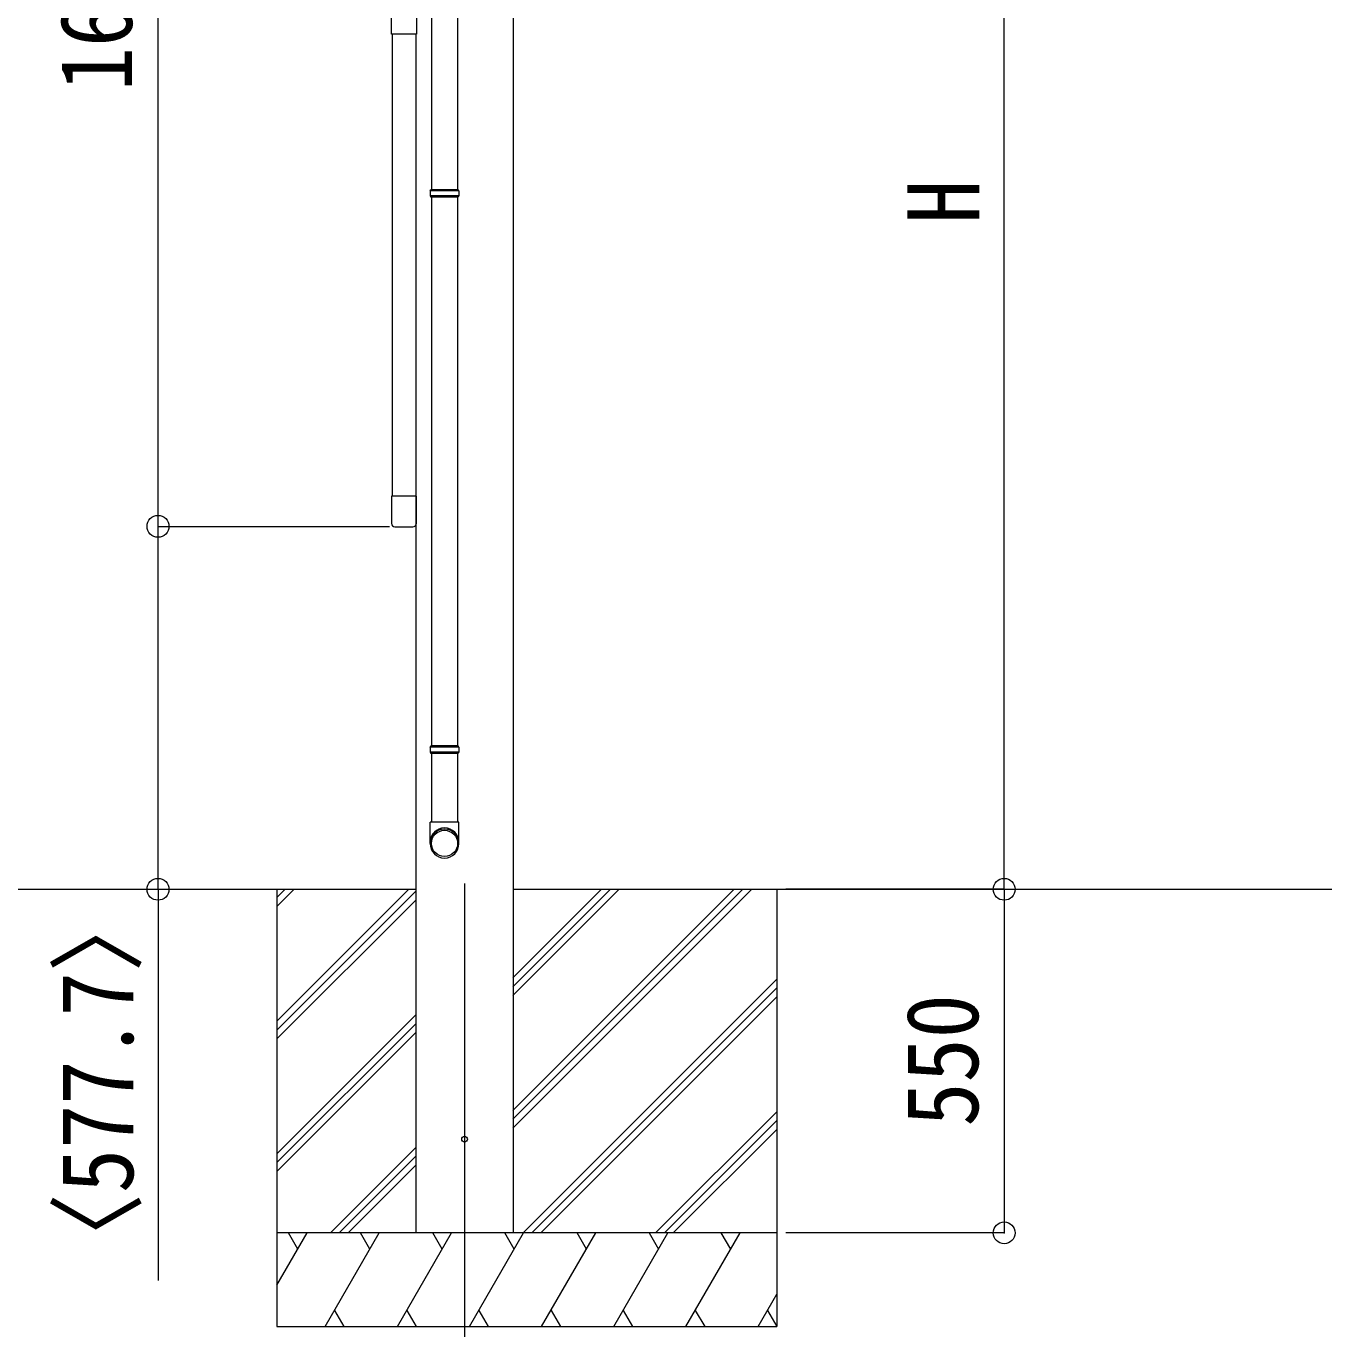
# Model space of a CAD drawing. Units: millimetres at full size, sheet at 1:35. Extents: x -9783 to 9892, y -6828 to 6752.
# Drawn here: x -7415 to -5338, y -1814 to 271 of the extents above; entities that cross this region are included whole.
import ezdxf
from ezdxf.enums import TextEntityAlignment as Align

# ---------------------------------------------------------------- set-up
doc = ezdxf.new("R2010")
doc.units = ezdxf.units.MM
doc.header["$LTSCALE"] = 35
doc.header["$PDMODE"] = 32
doc.header["$PDSIZE"] = 35
for name, color, linetype, lineweight in [('0-0_0', 7, 'Continuous', 9), ('0-1_本体', 4, 'Continuous', 9), ('0-2_部品', 7, 'Continuous', 9), ('0-8_PARTS2', 2, 'Continuous', 9), ('0-A_寸法', 6, 'Continuous', 9), ('1-1_GLASS', 4, 'Continuous', 9), ('1-2_GLASS_SEAL', 7, 'Continuous', 9), ('1-A', 6, 'Continuous', 9)]:
    doc.layers.add(name, color=color, linetype=linetype, lineweight=lineweight)
doc.styles.add('ＭＳ ゴシック', font='')
doc.styles.get('ＭＳ ゴシック').set_extended_font_data('MS Gothic')

msp = doc.modelspace()

# ---------------------------------------------------------------- linework, layer by layer
at = {"layer": '0-0_0'}
for p, q in [((-7387.97, -1110.56), (-6791.64, -1110.56)), ((-7013.89, -1110.56), (-7013.89, -1810.56)), ((-7013.89, -1321.79), (-6802.66, -1110.56)), ((-7013.89, -1137.94), (-6986.51, -1110.56)), ((-7013.89, -1123.8), (-7000.65, -1110.56)), ((-7013.89, -1335.93), (-6791.64, -1113.68)), ((-6636.14, -1492.82), (-6253.87, -1110.56)), ((-6636.14, -1464.54), (-6282.16, -1110.56)), ((-6636.14, -1478.68), (-6268.02, -1110.56)), ((-6636.14, -1280.69), (-6466.01, -1110.56)), ((-6636.14, -1266.55), (-6480.15, -1110.56)), ((-6636.14, -1252.41), (-6494.29, -1110.56)), ((-6636.14, -1110.56), (-3838.87, -1110.56)), ((-6213.89, -1110.56), (-6213.89, -1810.56)), ((-7013.89, -1350.07), (-6791.64, -1127.83)), ((-6620.03, -1660.56), (-6213.89, -1254.42)), ((-6605.89, -1660.56), (-6213.89, -1268.56)), ((-6591.74, -1660.56), (-6213.89, -1282.71)), ((-7013.89, -1533.92), (-6791.64, -1311.67)), ((-7013.89, -1548.06), (-6791.64, -1325.81)), ((-7013.89, -1562.21), (-6791.64, -1339.96)), ((-6407.9, -1660.56), (-6213.89, -1466.55)), ((-6393.75, -1660.56), (-6213.89, -1480.7)), ((-6379.61, -1660.56), (-6213.89, -1494.84)), ((-6928.4, -1660.56), (-6791.64, -1523.8)), ((-6914.25, -1660.56), (-6791.64, -1537.95)), ((-6900.11, -1660.56), (-6791.64, -1552.09)), ((-6213.89, -1660.56), (-7013.89, -1660.56)), ((-7013.89, -1744.39), (-6965.49, -1660.56)), ((-6980.49, -1686.54), (-6995.49, -1660.56)), ((-6936.62, -1810.56), (-6850.02, -1660.56)), ((-6865.02, -1686.54), (-6880.02, -1660.56)), ((-6821.15, -1810.56), (-6734.55, -1660.56)), ((-6749.55, -1686.54), (-6764.55, -1660.56)), ((-6705.68, -1810.56), (-6619.08, -1660.56)), ((-6634.08, -1686.54), (-6649.08, -1660.56)), ((-6590.21, -1810.56), (-6503.61, -1660.56)), ((-6518.61, -1686.54), (-6533.61, -1660.56)), ((-6474.74, -1810.56), (-6388.14, -1660.56)), ((-6418.14, -1660.56), (-6403.14, -1686.54)), ((-6359.27, -1810.56), (-6272.67, -1660.56)), ((-6287.67, -1686.54), (-6302.67, -1660.56)), ((-6243.8, -1810.56), (-6213.89, -1758.75)), ((-6921.62, -1784.58), (-6906.62, -1810.56)), ((-6806.15, -1784.58), (-6791.15, -1810.56)), ((-6690.68, -1784.58), (-6675.68, -1810.56)), ((-6575.21, -1784.58), (-6560.21, -1810.56)), ((-6459.74, -1784.58), (-6444.74, -1810.56)), ((-6344.27, -1784.58), (-6329.27, -1810.56)), ((-6228.8, -1784.58), (-6213.8, -1810.56)), ((-7013.89, -1810.56), (-6213.89, -1810.56))]:
    msp.add_line(p, q, dxfattribs=at)
at = {"layer": '0-1_本体'}
for p, q in [((-6635.89, 1219.44), (-6635.89, -1660.56)), ((-6791.39, 257.83), (-6791.39, -1660.56))]:
    msp.add_line(p, q, dxfattribs=at)
at = {"layer": '0-1_本体', "color": 6}
for p, q in [((-7204.24, -529.67), (-7204.24, 1143.33)), ((-5849.87, -1110.56), (-5849.87, -1660.56))]:
    msp.add_line(p, q, dxfattribs=at)
at = {"layer": '0-2_部品'}
for p, q in [((-6766.64, 903.38), (-6766.64, 9.19)), ((-6724.64, 903.38), (-6724.64, 9.19)), ((-6768.64, 7.19), (-6767.64, 9.19)), ((-6722.64, 7.19), (-6768.64, 7.19)), ((-6723.64, 9.19), (-6767.64, 9.19)), ((-6722.64, 7.19), (-6723.64, 9.19)), ((-6722.64, 7.19), (-6722.64, -0.81)), ((-6722.64, -0.81), (-6768.64, -0.81)), ((-6723.64, -2.81), (-6767.64, -2.81)), ((-6766.64, -2.81), (-6766.64, -880.99)), ((-6724.64, -2.81), (-6724.64, -880.99)), ((-6722.64, -0.81), (-6723.64, -2.81)), ((-6768.64, -882.99), (-6767.64, -880.99)), ((-6722.64, -882.99), (-6768.64, -882.99)), ((-6722.64, -890.99), (-6768.64, -890.99)), ((-6723.64, -880.99), (-6767.64, -880.99)), ((-6723.64, -892.99), (-6767.64, -892.99)), ((-6766.64, -892.99), (-6766.64, -1002.99)), ((-6724.64, -892.99), (-6724.64, -1002.99)), ((-6722.64, -882.99), (-6723.64, -880.99)), ((-6722.64, -890.99), (-6723.64, -892.99)), ((-6722.64, -882.99), (-6722.64, -890.99)), ((-6768.64, -1037.14), (-6768.64, -1002.99)), ((-6722.64, -1002.99), (-6768.64, -1002.99)), ((-6722.64, -1037.14), (-6722.64, -1002.99))]:
    msp.add_line(p, q, dxfattribs=at)
for points in [[(-6768.64, 7.19), (-6768.64, -0.81), (-6767.64, -2.81)], [(-6768.64, -882.99), (-6768.64, -890.99), (-6767.64, -892.99)]]:
    msp.add_lwpolyline(points, dxfattribs=at)
at = {"layer": '0-2_部品', "color": 4}
msp.add_circle((-6713.64, -1510.56), 4.5, dxfattribs=at)
at = {"layer": '0-2_部品'}
for centre, major_axis, ratio, start_param, end_param in [((-6745.64, -1035.39), (-23, 0), 0.996195, 3.1415927, 6.2831853), ((-6745.64, -1037.14), (-23, 0), 0.996195, 3.1415927, 6.2831853), ((-6745.64, -1037.14), (0, -23.43), 0.981806, 4.712389, 7.8539816)]:
    msp.add_ellipse(centre, major_axis=major_axis, ratio=ratio, start_param=start_param, end_param=end_param, dxfattribs=at)
msp.add_ellipse((-6745.64, -1037.14), major_axis=(21, 0), ratio=0.996195, dxfattribs=at)
at = {"layer": '0-8_PARTS2'}
msp.add_line((-6713.64, -1101.35), (-6713.64, -1860.56), dxfattribs=at)
at = {"layer": '0-A_寸法'}
msp.add_line((-7752.21, -1110.56), (-7024.1, -1110.56), dxfattribs=at)
msp.add_point((-7204.24, -1110.56), dxfattribs=at)
at = {"layer": '1-1_GLASS'}
for p, q in [((-6829.64, 257.83), (-6829.64, -481.17)), ((-6791.64, 257.83), (-6791.64, -481.17))]:
    msp.add_line(p, q, dxfattribs=at)
at = {"layer": '1-2_GLASS_SEAL'}
for p, q in [((-6830.64, -481.17), (-6830.64, -524.87)), ((-6825.14, -530.37), (-6796.14, -530.37))]:
    msp.add_line(p, q, dxfattribs=at)
msp.add_lwpolyline([(-6830.64, 355.83), (-6790.64, 355.83), (-6790.64, 257.83), (-6830.64, 257.83)], close=True, dxfattribs=at)
msp.add_lwpolyline([(-6790.64, -524.87), (-6790.64, -481.17), (-6830.64, -481.17)], dxfattribs=at)
for centre, start, end in [((-6825.14, -524.87), 180, 270), ((-6796.14, -524.87), 270, 0)]:
    msp.add_arc(centre, 5.5, start, end, dxfattribs=at)
at = {"layer": '1-A'}
for p, q in [((-5849.87, -1110.56), (-5849.87, 1089.44)), ((-7204.24, -529.67), (-6833.66, -529.67)), ((-7204.24, -529.67), (-6833.66, -529.67)), ((-7204.24, -1110.56), (-7204.24, -529.67)), ((-7204.24, -1110.56), (-7204.24, -1736.68)), ((-5849.87, -1110.56), (-6199.23, -1110.56)), ((-5849.87, -1660.56), (-6199.23, -1660.56))]:
    msp.add_line(p, q, dxfattribs=at)
for p in [(-7204.24, -529.67), (-7204.24, -1110.56), (-5849.87, -1110.56), (-5849.87, -1660.56)]:
    msp.add_point(p, dxfattribs=at)

# ---------------------------------------------------------------- texts
at = {"layer": '1-A', "color": 7, "style": 'ＭＳ ゴシック', "width": 0.9}
for s, p in [('1673', (-7211.24, 166.83)), ('H', (-5854.87, -45.56)), ('〈577.7〉', (-7209.24, -1738.62)), ('550', (-5856.87, -1490.56))]:
    msp.add_text(s, height=115.5, rotation=90, dxfattribs=at).set_placement(p, align=Align.BOTTOM_LEFT)

doc.saveas('drawing.dxf')
